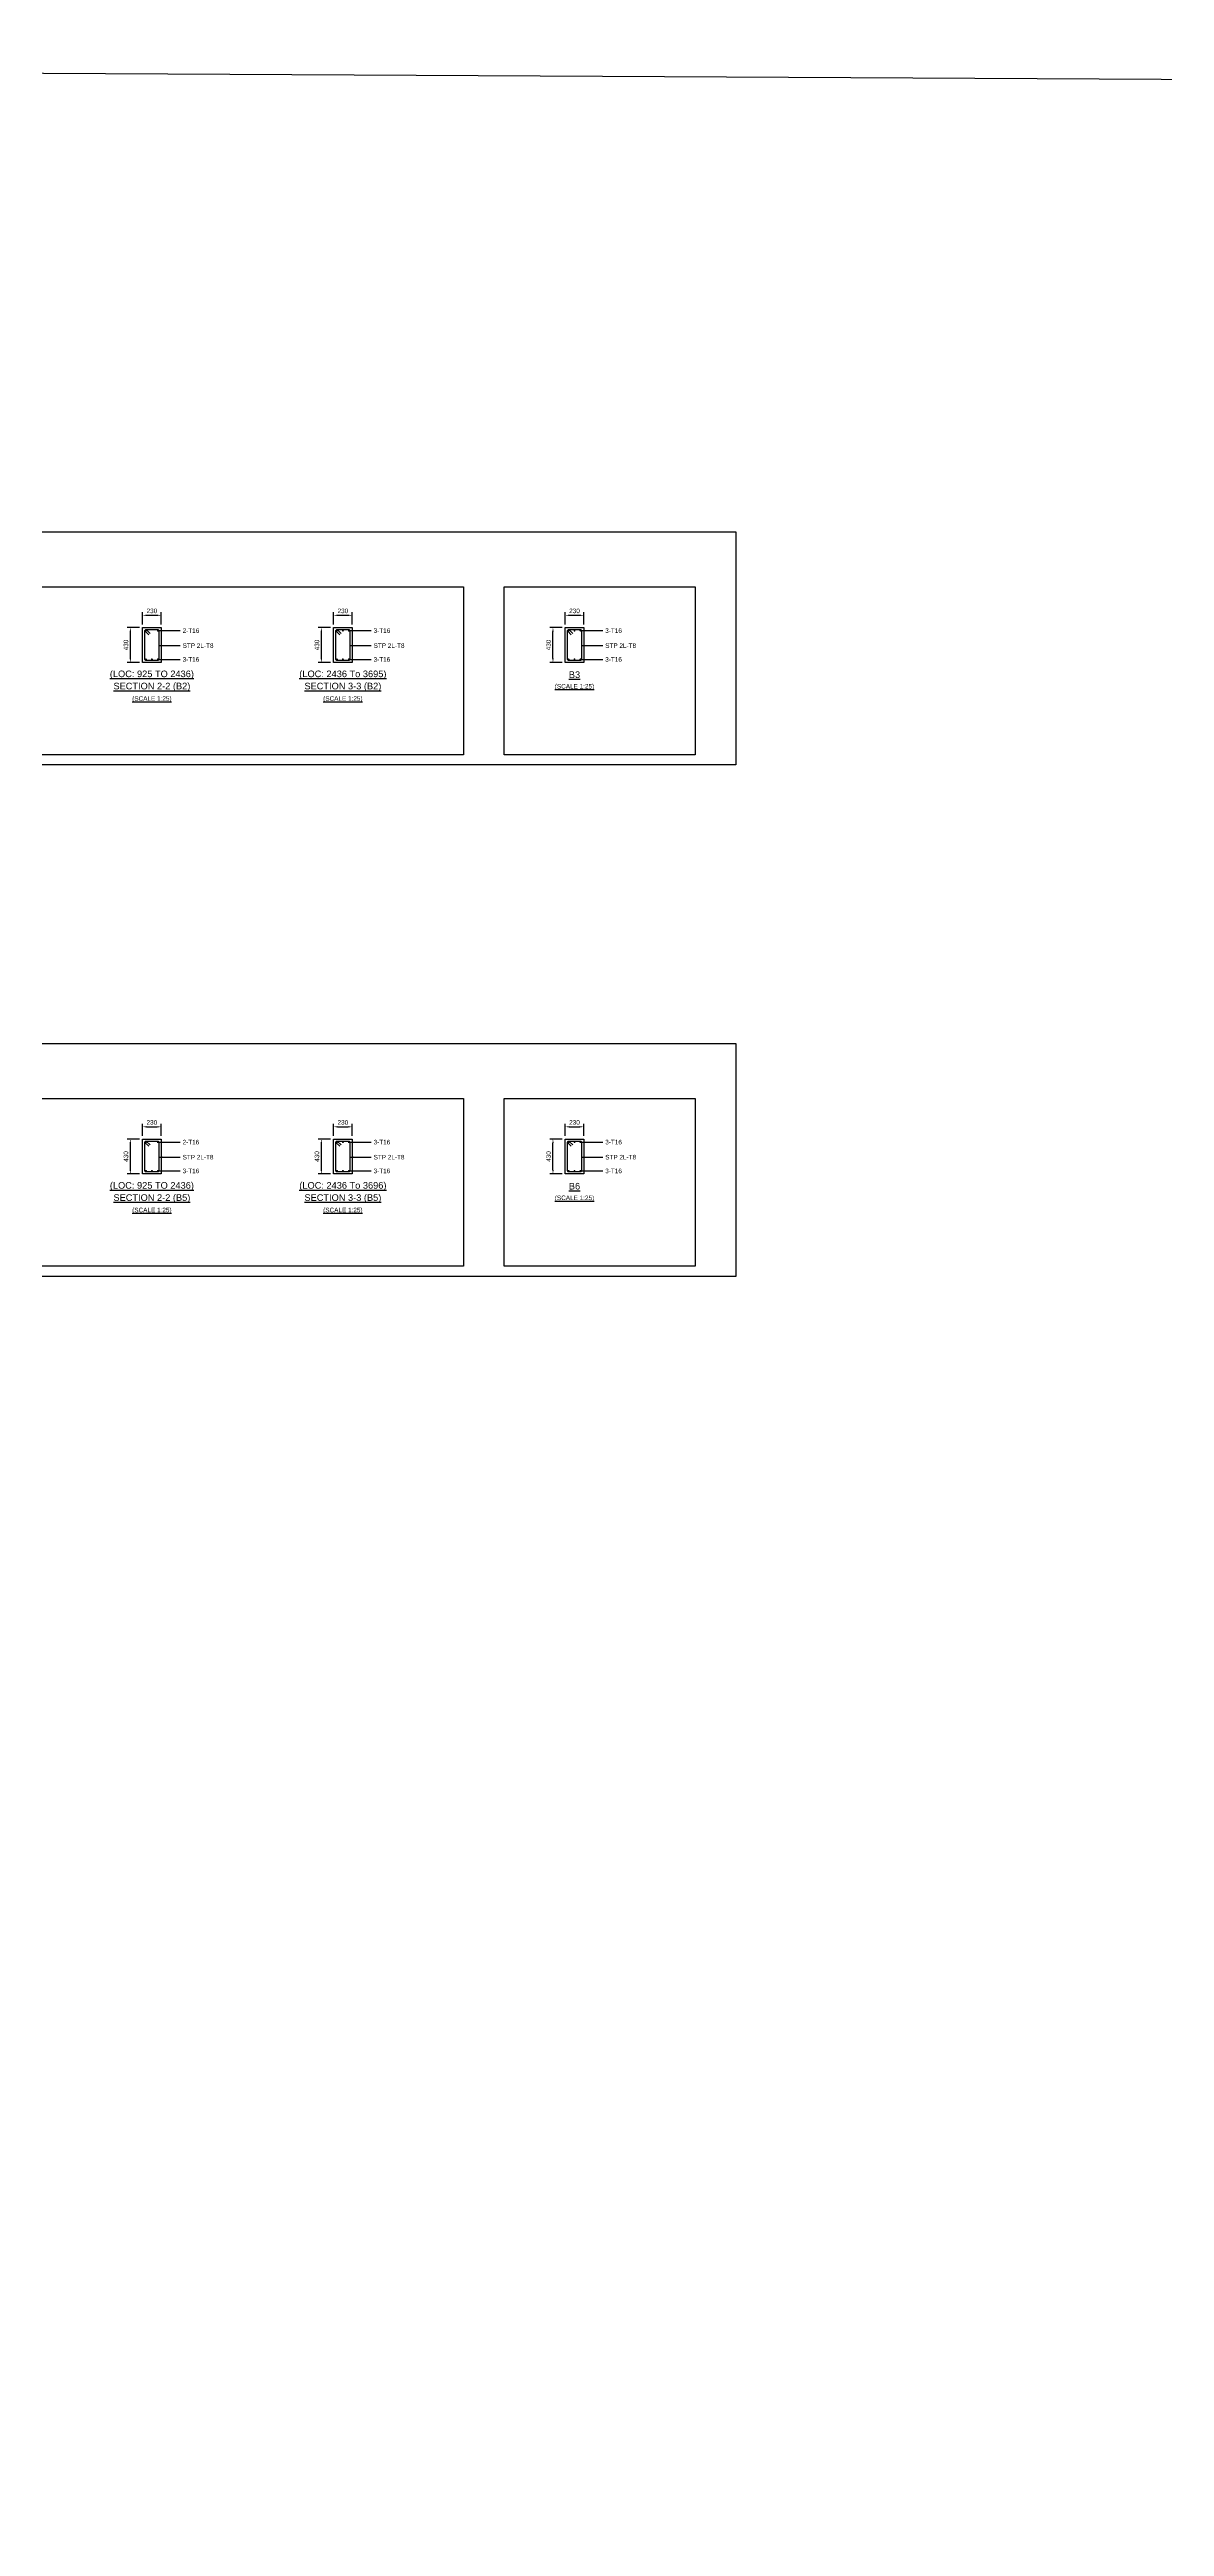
# Model space of a CAD drawing. Header units: inches. Extents: x -816171 to 9366335, y -450961 to 689132.
# Drawn here: x 3371164 to 3426041, y 271007 to 392839 of the extents above; entities that cross this region are included whole.
import ezdxf
from ezdxf.enums import TextEntityAlignment as Align

# ---------------------------------------------------------------- set-up
doc = ezdxf.new("R2010")
doc.units = ezdxf.units.IN
doc.header["$MEASUREMENT"] = 0
for name, color, linetype in [('Concrete Line', 2, 'Continuous'), ('Dimension', 31, 'Continuous'), ('Labels', 4, 'Continuous'), ('Link', 225, 'Continuous'), ('Reinforcement', 130, 'Continuous'), ('Schedule Border', 60, 'Continuous'), ('Text', 31, 'Continuous')]:
    doc.layers.add(name, color=color, linetype=linetype)
doc.styles.add('SC-SansSerif', font='SansSerif')
doc.dimstyles.new('SCBBSDimStyl', dxfattribs={"dimtxt": 225, "dimasz": 200, "dimexe": 150, "dimexo": 150, "dimgap": 100, "dimtad": 1, "dimtoh": 1, "dimdec": 0, "dimzin": 0, "dimdsep": 46, "dimtxsty": 'SC-SansSerif', "dimcen": 0.09, "dimclrd": 8, "dimclre": 8, "dimclrt": 31, "dimadec": 0, "dimazin": 0, "dimtfac": 1, "dimtdec": 0, "dimtix": 1, "dimtofl": 0, "dimtmove": 0, "dimatfit": 3, "dimfxl": 1, "dimtolj": 1, "dimtzin": 0, "dimarcsym": 0})

# ---------------------------------------------------------------- blocks, each defined once
blk = doc.blocks.new('*D1242')
at = {"layer": 'DEFPOINTS', "color": 0, "transparency": 16777216}
for p in [(3375743, 364411), (3376663, 365011), (3376663, 364411)]:
    blk.add_point(p, dxfattribs=at)
at = {"layer": 'Dimension', "color": 8, "lineweight": -2, "transparency": 16777216}
for p, q in [((3375743, 364561), (3375743, 365161)), ((3375943, 365011), (3376463, 365011)), ((3376663, 364561), (3376663, 365161))]:
    blk.add_line(p, q, dxfattribs=at)
at = {"layer": 'Dimension', "color": 8, "transparency": 16777216}
for points in [[(3375943, 365044), (3375943, 364977), (3375743, 365011)], [(3376463, 365044), (3376463, 364977), (3376663, 365011)]]:
    blk.add_solid(points, dxfattribs=at)
at = {"layer": 'Dimension', "color": 31, "transparency": 16777216, "insert": (3376203, 365227), "char_height": 225, "attachment_point": 5, "style": 'SC-SansSerif'}
blk.add_mtext('\\A1;230', dxfattribs=at)
blk = doc.blocks.new('*D1243')
at = {"layer": 'DEFPOINTS', "color": 0, "transparency": 16777216}
for p in [(3375143, 364411), (3375743, 364411), (3375743, 362691)]:
    blk.add_point(p, dxfattribs=at)
at = {"layer": 'Dimension', "color": 8, "lineweight": -2, "transparency": 16777216}
for p, q in [((3375593, 364411), (3374993, 364411)), ((3375143, 362891), (3375143, 364211)), ((3375593, 362691), (3374993, 362691))]:
    blk.add_line(p, q, dxfattribs=at)
at = {"layer": 'Dimension', "color": 8, "transparency": 16777216}
for points in [[(3375110, 364211), (3375177, 364211), (3375143, 364411)], [(3375110, 362891), (3375177, 362891), (3375143, 362691)]]:
    blk.add_solid(points, dxfattribs=at)
at = {"layer": 'Dimension', "color": 31, "transparency": 16777216, "insert": (3374927, 363551), "char_height": 225, "attachment_point": 5, "rotation": 90, "style": 'SC-SansSerif'}
blk.add_mtext('\\A1;430', dxfattribs=at)
blk = doc.blocks.new('*D1248')
at = {"layer": 'DEFPOINTS', "color": 0, "transparency": 16777216}
for p in [(3385143, 364411), (3386063, 365011), (3386063, 364411)]:
    blk.add_point(p, dxfattribs=at)
at = {"layer": 'Dimension', "color": 8, "lineweight": -2, "transparency": 16777216}
for p, q in [((3385143, 364561), (3385143, 365161)), ((3385343, 365011), (3385863, 365011)), ((3386063, 364561), (3386063, 365161))]:
    blk.add_line(p, q, dxfattribs=at)
at = {"layer": 'Dimension', "color": 8, "transparency": 16777216}
for points in [[(3385343, 365044), (3385343, 364977), (3385143, 365011)], [(3385863, 365044), (3385863, 364977), (3386063, 365011)]]:
    blk.add_solid(points, dxfattribs=at)
at = {"layer": 'Dimension', "color": 31, "transparency": 16777216, "insert": (3385603, 365227), "char_height": 225, "attachment_point": 5, "style": 'SC-SansSerif'}
blk.add_mtext('\\A1;230', dxfattribs=at)
blk = doc.blocks.new('*D1249')
at = {"layer": 'DEFPOINTS', "color": 0, "transparency": 16777216}
for p in [(3384543, 364411), (3385143, 364411), (3385143, 362691)]:
    blk.add_point(p, dxfattribs=at)
at = {"layer": 'Dimension', "color": 8, "lineweight": -2, "transparency": 16777216}
for p, q in [((3384993, 364411), (3384393, 364411)), ((3384543, 362891), (3384543, 364211)), ((3384993, 362691), (3384393, 362691))]:
    blk.add_line(p, q, dxfattribs=at)
at = {"layer": 'Dimension', "color": 8, "transparency": 16777216}
for points in [[(3384510, 364211), (3384577, 364211), (3384543, 364411)], [(3384510, 362891), (3384577, 362891), (3384543, 362691)]]:
    blk.add_solid(points, dxfattribs=at)
at = {"layer": 'Dimension', "color": 31, "transparency": 16777216, "insert": (3384327, 363551), "char_height": 225, "attachment_point": 5, "rotation": 90, "style": 'SC-SansSerif'}
blk.add_mtext('\\A1;430', dxfattribs=at)
blk = doc.blocks.new('*D1250')
at = {"layer": 'DEFPOINTS', "color": 0, "transparency": 16777216}
for p in [(3396543, 364411), (3397463, 365011), (3397463, 364411)]:
    blk.add_point(p, dxfattribs=at)
at = {"layer": 'Dimension', "color": 8, "lineweight": -2, "transparency": 16777216}
for p, q in [((3396543, 364561), (3396543, 365161)), ((3396743, 365011), (3397263, 365011)), ((3397463, 364561), (3397463, 365161))]:
    blk.add_line(p, q, dxfattribs=at)
at = {"layer": 'Dimension', "color": 8, "transparency": 16777216}
for points in [[(3396743, 365044), (3396743, 364977), (3396543, 365011)], [(3397263, 365044), (3397263, 364977), (3397463, 365011)]]:
    blk.add_solid(points, dxfattribs=at)
at = {"layer": 'Dimension', "color": 31, "transparency": 16777216, "insert": (3397003, 365227), "char_height": 225, "attachment_point": 5, "style": 'SC-SansSerif'}
blk.add_mtext('\\A1;230', dxfattribs=at)
blk = doc.blocks.new('*D1251')
at = {"layer": 'DEFPOINTS', "color": 0, "transparency": 16777216}
for p in [(3395943, 364411), (3396543, 364411), (3396543, 362691)]:
    blk.add_point(p, dxfattribs=at)
at = {"layer": 'Dimension', "color": 8, "lineweight": -2, "transparency": 16777216}
for p, q in [((3396393, 364411), (3395793, 364411)), ((3395943, 362891), (3395943, 364211)), ((3396393, 362691), (3395793, 362691))]:
    blk.add_line(p, q, dxfattribs=at)
at = {"layer": 'Dimension', "color": 8, "transparency": 16777216}
for points in [[(3395910, 364211), (3395977, 364211), (3395943, 364411)], [(3395910, 362891), (3395977, 362891), (3395943, 362691)]]:
    blk.add_solid(points, dxfattribs=at)
at = {"layer": 'Dimension', "color": 31, "transparency": 16777216, "insert": (3395727, 363551), "char_height": 225, "attachment_point": 5, "rotation": 90, "style": 'SC-SansSerif'}
blk.add_mtext('\\A1;430', dxfattribs=at)
blk = doc.blocks.new('*D1273')
at = {"layer": 'DEFPOINTS', "color": 0, "transparency": 16777216}
for p in [(3375743, 339251), (3376663, 339851), (3376663, 339251)]:
    blk.add_point(p, dxfattribs=at)
at = {"layer": 'Dimension', "color": 8, "lineweight": -2, "transparency": 16777216}
for p, q in [((3375743, 339401), (3375743, 340001)), ((3376663, 339401), (3376663, 340001)), ((3375943, 339851), (3376463, 339851))]:
    blk.add_line(p, q, dxfattribs=at)
at = {"layer": 'Dimension', "color": 8, "transparency": 16777216}
for points in [[(3375943, 339884), (3375943, 339817), (3375743, 339851)], [(3376463, 339884), (3376463, 339817), (3376663, 339851)]]:
    blk.add_solid(points, dxfattribs=at)
at = {"layer": 'Dimension', "color": 31, "transparency": 16777216, "insert": (3376203, 340067), "char_height": 225, "attachment_point": 5, "style": 'SC-SansSerif'}
blk.add_mtext('\\A1;230', dxfattribs=at)
blk = doc.blocks.new('*D1274')
at = {"layer": 'DEFPOINTS', "color": 0, "transparency": 16777216}
for p in [(3375143, 339251), (3375743, 339251), (3375743, 337531)]:
    blk.add_point(p, dxfattribs=at)
at = {"layer": 'Dimension', "color": 8, "lineweight": -2, "transparency": 16777216}
for p, q in [((3375593, 339251), (3374993, 339251)), ((3375143, 337731), (3375143, 339051)), ((3375593, 337531), (3374993, 337531))]:
    blk.add_line(p, q, dxfattribs=at)
at = {"layer": 'Dimension', "color": 8, "transparency": 16777216}
for points in [[(3375110, 339051), (3375177, 339051), (3375143, 339251)], [(3375110, 337731), (3375177, 337731), (3375143, 337531)]]:
    blk.add_solid(points, dxfattribs=at)
at = {"layer": 'Dimension', "color": 31, "transparency": 16777216, "insert": (3374927, 338391), "char_height": 225, "attachment_point": 5, "rotation": 90, "style": 'SC-SansSerif'}
blk.add_mtext('\\A1;430', dxfattribs=at)
blk = doc.blocks.new('*D1082')
at = {"layer": 'DEFPOINTS', "color": 0, "transparency": 16777216}
for p in [(3385143, 339251), (3386063, 339851), (3386063, 339251)]:
    blk.add_point(p, dxfattribs=at)
at = {"layer": 'Dimension', "color": 8, "lineweight": -2, "transparency": 16777216}
for p, q in [((3385143, 339401), (3385143, 340001)), ((3386063, 339401), (3386063, 340001)), ((3385343, 339851), (3385863, 339851))]:
    blk.add_line(p, q, dxfattribs=at)
at = {"layer": 'Dimension', "color": 8, "transparency": 16777216}
for points in [[(3385343, 339884), (3385343, 339817), (3385143, 339851)], [(3385863, 339884), (3385863, 339817), (3386063, 339851)]]:
    blk.add_solid(points, dxfattribs=at)
at = {"layer": 'Dimension', "color": 31, "transparency": 16777216, "insert": (3385603, 340067), "char_height": 225, "attachment_point": 5, "style": 'SC-SansSerif'}
blk.add_mtext('\\A1;230', dxfattribs=at)
blk = doc.blocks.new('*D1083')
at = {"layer": 'DEFPOINTS', "color": 0, "transparency": 16777216}
for p in [(3384543, 339251), (3385143, 339251), (3385143, 337531)]:
    blk.add_point(p, dxfattribs=at)
at = {"layer": 'Dimension', "color": 8, "lineweight": -2, "transparency": 16777216}
for p, q in [((3384993, 339251), (3384393, 339251)), ((3384543, 337731), (3384543, 339051)), ((3384993, 337531), (3384393, 337531))]:
    blk.add_line(p, q, dxfattribs=at)
at = {"layer": 'Dimension', "color": 8, "transparency": 16777216}
for points in [[(3384510, 339051), (3384577, 339051), (3384543, 339251)], [(3384510, 337731), (3384577, 337731), (3384543, 337531)]]:
    blk.add_solid(points, dxfattribs=at)
at = {"layer": 'Dimension', "color": 31, "transparency": 16777216, "insert": (3384327, 338391), "char_height": 225, "attachment_point": 5, "rotation": 90, "style": 'SC-SansSerif'}
blk.add_mtext('\\A1;430', dxfattribs=at)
blk = doc.blocks.new('*D1084')
at = {"layer": 'DEFPOINTS', "color": 0, "transparency": 16777216}
for p in [(3396543, 339251), (3397463, 339851), (3397463, 339251)]:
    blk.add_point(p, dxfattribs=at)
at = {"layer": 'Dimension', "color": 8, "lineweight": -2, "transparency": 16777216}
for p, q in [((3396543, 339401), (3396543, 340001)), ((3397463, 339401), (3397463, 340001)), ((3396743, 339851), (3397263, 339851))]:
    blk.add_line(p, q, dxfattribs=at)
at = {"layer": 'Dimension', "color": 8, "transparency": 16777216}
for points in [[(3396743, 339884), (3396743, 339817), (3396543, 339851)], [(3397263, 339884), (3397263, 339817), (3397463, 339851)]]:
    blk.add_solid(points, dxfattribs=at)
at = {"layer": 'Dimension', "color": 31, "transparency": 16777216, "insert": (3397003, 340067), "char_height": 225, "attachment_point": 5, "style": 'SC-SansSerif'}
blk.add_mtext('\\A1;230', dxfattribs=at)
blk = doc.blocks.new('*D1085')
at = {"layer": 'DEFPOINTS', "color": 0, "transparency": 16777216}
for p in [(3395943, 339251), (3396543, 339251), (3396543, 337531)]:
    blk.add_point(p, dxfattribs=at)
at = {"layer": 'Dimension', "color": 8, "lineweight": -2, "transparency": 16777216}
for p, q in [((3396393, 339251), (3395793, 339251)), ((3395943, 337731), (3395943, 339051)), ((3396393, 337531), (3395793, 337531))]:
    blk.add_line(p, q, dxfattribs=at)
at = {"layer": 'Dimension', "color": 8, "transparency": 16777216}
for points in [[(3395910, 339051), (3395977, 339051), (3395943, 339251)], [(3395910, 337731), (3395977, 337731), (3395943, 337531)]]:
    blk.add_solid(points, dxfattribs=at)
at = {"layer": 'Dimension', "color": 31, "transparency": 16777216, "insert": (3395727, 338391), "char_height": 225, "attachment_point": 5, "rotation": 90, "style": 'SC-SansSerif'}
blk.add_mtext('\\A1;430', dxfattribs=at)

msp = doc.modelspace()

# ---------------------------------------------------------------- linework, layer by layer
msp.add_lwpolyline([(3153892.50252, 392838.94799), (3560344.26032, 390657.34345), (3560344.26032, 139178.61934), (3153892.50252, 141360.22388)], close=True)
at = {"layer": 'Concrete Line'}
for points in [[(3375743.16807, 364410.52424), (3376663.16807, 364410.52424), (3376663.16807, 362690.52424), (3375743.16807, 362690.52424)], [(3385143.16807, 364410.52424), (3386063.16807, 364410.52424), (3386063.16807, 362690.52424), (3385143.16807, 362690.52424)], [(3396543.16807, 364410.52424), (3397463.16807, 364410.52424), (3397463.16807, 362690.52424), (3396543.16807, 362690.52424)], [(3375743.16807, 339250.52424), (3376663.16807, 339250.52424), (3376663.16807, 337530.52424), (3375743.16807, 337530.52424)], [(3385143.16807, 339250.52424), (3386063.16807, 339250.52424), (3386063.16807, 337530.52424), (3385143.16807, 337530.52424)], [(3396543.16807, 339250.52424), (3397463.16807, 339250.52424), (3397463.16807, 337530.52424), (3396543.16807, 337530.52424)]]:
    msp.add_lwpolyline(points, close=True, dxfattribs=at)
at = {"layer": 'Link'}
for points in [[(3376046.93257, 364054.87749), (3375877.22694, 364224.58311, -0.6681786379), (3375911.16807, 364306.52424), (3376495.16807, 364306.52424, -0.4142135624), (3376543.16807, 364258.52424), (3376543.16807, 362842.52424, -0.4142135624), (3376495.16807, 362794.52424), (3375911.16807, 362794.52424, -0.4142135624), (3375863.16807, 362842.52424), (3375863.16807, 364258.52424, -0.6681786379), (3375945.10919, 364292.46536), (3376114.81482, 364122.75974)], [(3385446.93257, 364054.87749), (3385277.22694, 364224.58311, -0.6681786379), (3385311.16807, 364306.52424), (3385895.16807, 364306.52424, -0.4142135624), (3385943.16807, 364258.52424), (3385943.16807, 362842.52424, -0.4142135624), (3385895.16807, 362794.52424), (3385311.16807, 362794.52424, -0.4142135624), (3385263.16807, 362842.52424), (3385263.16807, 364258.52424, -0.6681786379), (3385345.10919, 364292.46536), (3385514.81482, 364122.75974)], [(3396846.93257, 364054.87749), (3396677.22694, 364224.58311, -0.6681786379), (3396711.16807, 364306.52424), (3397295.16807, 364306.52424, -0.4142135624), (3397343.16807, 364258.52424), (3397343.16807, 362842.52424, -0.4142135624), (3397295.16807, 362794.52424), (3396711.16807, 362794.52424, -0.4142135624), (3396663.16807, 362842.52424), (3396663.16807, 364258.52424, -0.6681786379), (3396745.10919, 364292.46536), (3396914.81482, 364122.75974)], [(3376046.93257, 338894.87749), (3375877.22694, 339064.58311, -0.6681786379), (3375911.16807, 339146.52424), (3376495.16807, 339146.52424, -0.4142135624), (3376543.16807, 339098.52424), (3376543.16807, 337682.52424, -0.4142135624), (3376495.16807, 337634.52424), (3375911.16807, 337634.52424, -0.4142135624), (3375863.16807, 337682.52424), (3375863.16807, 339098.52424, -0.6681786379), (3375945.10919, 339132.46536), (3376114.81482, 338962.75974)], [(3385446.93257, 338894.87749), (3385277.22694, 339064.58311, -0.6681786379), (3385311.16807, 339146.52424), (3385895.16807, 339146.52424, -0.4142135624), (3385943.16807, 339098.52424), (3385943.16807, 337682.52424, -0.4142135624), (3385895.16807, 337634.52424), (3385311.16807, 337634.52424, -0.4142135624), (3385263.16807, 337682.52424), (3385263.16807, 339098.52424, -0.6681786379), (3385345.10919, 339132.46536), (3385514.81482, 338962.75974)], [(3396846.93257, 338894.87749), (3396677.22694, 339064.58311, -0.6681786379), (3396711.16807, 339146.52424), (3397295.16807, 339146.52424, -0.4142135624), (3397343.16807, 339098.52424), (3397343.16807, 337682.52424, -0.4142135624), (3397295.16807, 337634.52424), (3396711.16807, 337634.52424, -0.4142135624), (3396663.16807, 337682.52424), (3396663.16807, 339098.52424, -0.6681786379), (3396745.10919, 339132.46536), (3396914.81482, 338962.75974)]]:
    msp.add_lwpolyline(points, format="xyb", dxfattribs=at)
at = {"layer": 'Reinforcement', "const_width": 48}
for points in [[(3375887.16807, 364258.52424, 1), (3375935.16807, 364258.52424, 1)], [(3376471.16807, 364258.52424, 1), (3376519.16807, 364258.52424, 1)], [(3385287.16807, 364258.52424, 1), (3385335.16807, 364258.52424, 1)], [(3385579.16807, 364258.52424, 1), (3385627.16807, 364258.52424, 1)], [(3385871.16807, 364258.52424, 1), (3385919.16807, 364258.52424, 1)], [(3396687.16807, 364258.52424, 1), (3396735.16807, 364258.52424, 1)], [(3396979.16807, 364258.52424, 1), (3397027.16807, 364258.52424, 1)], [(3397271.16807, 364258.52424, 1), (3397319.16807, 364258.52424, 1)], [(3375887.16807, 362842.52424, 1), (3375935.16807, 362842.52424, 1)], [(3376179.16807, 362842.52424, 1), (3376227.16807, 362842.52424, 1)], [(3376471.16807, 362842.52424, 1), (3376519.16807, 362842.52424, 1)], [(3385287.16807, 362842.52424, 1), (3385335.16807, 362842.52424, 1)], [(3385579.16807, 362842.52424, 1), (3385627.16807, 362842.52424, 1)], [(3385871.16807, 362842.52424, 1), (3385919.16807, 362842.52424, 1)], [(3396687.16807, 362842.52424, 1), (3396735.16807, 362842.52424, 1)], [(3396979.16807, 362842.52424, 1), (3397027.16807, 362842.52424, 1)], [(3397271.16807, 362842.52424, 1), (3397319.16807, 362842.52424, 1)], [(3375887.16807, 339098.52424, 1), (3375935.16807, 339098.52424, 1)], [(3376471.16807, 339098.52424, 1), (3376519.16807, 339098.52424, 1)], [(3385287.16807, 339098.52424, 1), (3385335.16807, 339098.52424, 1)], [(3385579.16807, 339098.52424, 1), (3385627.16807, 339098.52424, 1)], [(3385871.16807, 339098.52424, 1), (3385919.16807, 339098.52424, 1)], [(3396687.16807, 339098.52424, 1), (3396735.16807, 339098.52424, 1)], [(3396979.16807, 339098.52424, 1), (3397027.16807, 339098.52424, 1)], [(3397271.16807, 339098.52424, 1), (3397319.16807, 339098.52424, 1)], [(3375887.16807, 337682.52424, 1), (3375935.16807, 337682.52424, 1)], [(3376179.16807, 337682.52424, 1), (3376227.16807, 337682.52424, 1)], [(3376471.16807, 337682.52424, 1), (3376519.16807, 337682.52424, 1)], [(3385287.16807, 337682.52424, 1), (3385335.16807, 337682.52424, 1)], [(3385579.16807, 337682.52424, 1), (3385627.16807, 337682.52424, 1)], [(3385871.16807, 337682.52424, 1), (3385919.16807, 337682.52424, 1)], [(3396687.16807, 337682.52424, 1), (3396735.16807, 337682.52424, 1)], [(3396979.16807, 337682.52424, 1), (3397027.16807, 337682.52424, 1)], [(3397271.16807, 337682.52424, 1), (3397319.16807, 337682.52424, 1)]]:
    msp.add_lwpolyline(points, format="xyb", close=True, dxfattribs=at)
at = {"layer": 'Schedule Border'}
for points in [[(3297471.66025, 369110.52424), (3404943.16967, 369110.52424), (3404943.16967, 357650.52424), (3297471.66025, 357650.52424)], [(3363343.16967, 366410.52424), (3391543.16967, 366410.52424), (3391543.16967, 358150.52424), (3363343.16967, 358150.52424)], [(3393543.16967, 366410.52424), (3402943.16967, 366410.52424), (3402943.16967, 358150.52424), (3393543.16967, 358150.52424)], [(3297471.66025, 343950.52424), (3404943.16967, 343950.52424), (3404943.16967, 332490.52424), (3297471.66025, 332490.52424)], [(3363343.16967, 341250.52424), (3391543.16967, 341250.52424), (3391543.16967, 332990.52424), (3363343.16967, 332990.52424)], [(3393543.16967, 341250.52424), (3402943.16967, 341250.52424), (3402943.16967, 332990.52424), (3393543.16967, 332990.52424)]]:
    msp.add_lwpolyline(points, close=True, dxfattribs=at)

# ---------------------------------------------------------------- texts
at = {"layer": 'Labels', "style": 'SC-SansSerif'}
for s, p in [('%%u(LOC: 925 TO 2436)', (3376203.16807, 362090.52424)), ('%%u(LOC: 2436 To 3695)', (3385603.16807, 362090.52424)), ('%%uB3', (3397003.16807, 362090.52424)), ('%%uSECTION 2-2 (B2)', (3376203.16807, 361490.52424)), ('%%uSECTION 3-3 (B2)', (3385603.16807, 361490.52424)), ('%%u(LOC: 925 TO 2436)', (3376203.16807, 336930.52424)), ('%%uSECTION 2-2 (B5)', (3376203.16807, 336330.52424)), ('%%u(LOC: 2436 To 3696)', (3385603.16807, 336930.52424)), ('%%uSECTION 3-3 (B5)', (3385603.16807, 336330.52424)), ('%%uB6', (3397003.16807, 336930.52424))]:
    msp.add_text(s, height=325, dxfattribs=at).set_placement(p, align=Align.MIDDLE)
at = {"layer": 'Text', "style": 'SC-SansSerif'}
for s, p in [('2-T16', (3377715.16807, 364258.52424)), ('3-T16', (3387115.16807, 364258.52424)), ('3-T16', (3398515.16807, 364258.52424)), ('STP 2L-T8', (3377715.16807, 363518.52424)), ('STP 2L-T8', (3387115.16807, 363518.52424)), ('STP 2L-T8', (3398515.16807, 363518.52424)), ('3-T16', (3377715.16807, 362842.52424)), ('3-T16', (3387115.16807, 362842.52424)), ('3-T16', (3398515.16807, 362842.52424)), ('2-T16', (3377715.16807, 339098.52424)), ('3-T16', (3387115.16807, 339098.52424)), ('3-T16', (3398515.16807, 339098.52424)), ('3-T16', (3377715.16807, 337682.52424)), ('STP 2L-T8', (3377715.16807, 338358.52424)), ('3-T16', (3387115.16807, 337682.52424)), ('STP 2L-T8', (3387115.16807, 338358.52424)), ('3-T16', (3398515.16807, 337682.52424)), ('STP 2L-T8', (3398515.16807, 338358.52424))]:
    msp.add_text(s, height=225, dxfattribs=at).set_placement(p, align=Align.MIDDLE_LEFT)
for p in [(3376203.16807, 360890.52424), (3385603.16807, 360890.52424), (3397003.16807, 361490.52424), (3397003.16807, 336330.52424), (3376203.16807, 335730.52424), (3385603.16807, 335730.52424)]:
    msp.add_text('%%u(SCALE 1:25)', height=225, dxfattribs=at).set_placement(p, align=Align.MIDDLE)

# ---------------------------------------------------------------- dimensions: what is measured, and where the dimension line sits
at = {"layer": 'Dimension'}
for base, p1, p2, angle, text, picture, middle in [((3375143.16807, 364410.52424), (3375743.16805, 362690.52424), (3375743.16805, 364410.52424), 90, '430', '*D1243', (3375143.16807, 363550.52424)), ((3376663.16805, 365010.52424), (3375743.16805, 364410.52424), (3376663.16805, 364410.52424), 0, '230', '*D1242', (3376203.16807, 365010.52424)), ((3384543.16807, 364410.52424), (3385143.16805, 362690.52424), (3385143.16805, 364410.52424), 90, '430', '*D1249', (3384543.16807, 363550.52424)), ((3386063.16805, 365010.52424), (3385143.16805, 364410.52424), (3386063.16805, 364410.52424), 0, '230', '*D1248', (3385603.16807, 365010.52424)), ((3395943.16807, 364410.52424), (3396543.16805, 362690.52424), (3396543.16805, 364410.52424), 90, '430', '*D1251', (3395943.16807, 363550.52424)), ((3397463.16805, 365010.52424), (3396543.16805, 364410.52424), (3397463.16805, 364410.52424), 0, '230', '*D1250', (3397003.16807, 365010.52424)), ((3376663.16805, 339850.52424), (3375743.16805, 339250.52424), (3376663.16805, 339250.52424), 0, '230', '*D1273', (3376203.16807, 339850.52424)), ((3386063.16805, 339850.52424), (3385143.16805, 339250.52424), (3386063.16805, 339250.52424), 0, '230', '*D1082', (3385603.16807, 339850.52424)), ((3397463.16805, 339850.52424), (3396543.16805, 339250.52424), (3397463.16805, 339250.52424), 0, '230', '*D1084', (3397003.16807, 339850.52424)), ((3375143.16807, 339250.52424), (3375743.16805, 337530.52424), (3375743.16805, 339250.52424), 90, '430', '*D1274', (3375143.16807, 338390.52424)), ((3384543.16807, 339250.52424), (3385143.16805, 337530.52424), (3385143.16805, 339250.52424), 90, '430', '*D1083', (3384543.16807, 338390.52424)), ((3395943.16807, 339250.52424), (3396543.16805, 337530.52424), (3396543.16805, 339250.52424), 90, '430', '*D1085', (3395943.16807, 338390.52424))]:
    dim = msp.add_linear_dim(base=base, p1=p1, p2=p2, angle=angle, text=text, dimstyle='SCBBSDimStyl', override={"dimjust": 0}, dxfattribs=at)
    dim.commit()
    dim.dimension.update_dxf_attribs({"geometry": picture, "text_midpoint": middle, "dimtype": 161})

# ---------------------------------------------------------------- leaders
at = {"layer": 'Dimension', "color": 8}
for points in [[(3376495.16807, 364258.52424), (3376995.16807, 364258.52424), (3377595.16807, 364258.52424)], [(3385895.16807, 364258.52424), (3386395.16807, 364258.52424), (3386995.16807, 364258.52424)], [(3397295.16807, 364258.52424), (3397795.16807, 364258.52424), (3398395.16807, 364258.52424)], [(3376543.16807, 363518.52424), (3377595.16807, 363518.52424)], [(3385943.16807, 363518.52424), (3386995.16807, 363518.52424)], [(3397343.16807, 363518.52424), (3398395.16807, 363518.52424)], [(3376495.16807, 362842.52424), (3376995.16807, 362842.52424), (3377595.16807, 362842.52424)], [(3385895.16807, 362842.52424), (3386395.16807, 362842.52424), (3386995.16807, 362842.52424)], [(3397295.16807, 362842.52424), (3397795.16807, 362842.52424), (3398395.16807, 362842.52424)], [(3376495.16807, 339098.52424), (3376995.16807, 339098.52424), (3377595.16807, 339098.52424)], [(3385895.16807, 339098.52424), (3386395.16807, 339098.52424), (3386995.16807, 339098.52424)], [(3397295.16807, 339098.52424), (3397795.16807, 339098.52424), (3398395.16807, 339098.52424)], [(3376495.16807, 337682.52424), (3376995.16807, 337682.52424), (3377595.16807, 337682.52424)], [(3376543.16807, 338358.52424), (3377595.16807, 338358.52424)], [(3385895.16807, 337682.52424), (3386395.16807, 337682.52424), (3386995.16807, 337682.52424)], [(3385943.16807, 338358.52424), (3386995.16807, 338358.52424)], [(3397295.16807, 337682.52424), (3397795.16807, 337682.52424), (3398395.16807, 337682.52424)], [(3397343.16807, 338358.52424), (3398395.16807, 338358.52424)]]:
    msp.add_leader(points, dimstyle='SCBBSDimStyl', dxfattribs=at)

doc.saveas('drawing.dxf')
